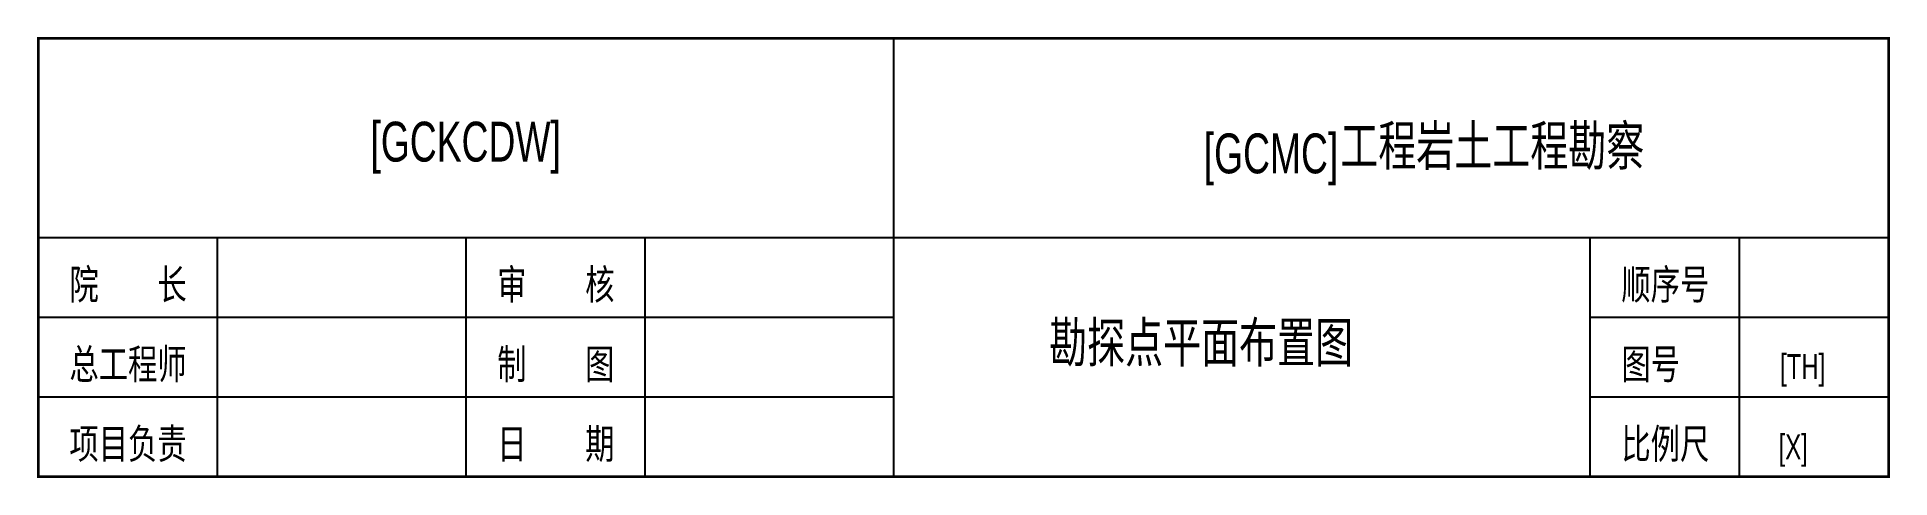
# Model space of a CAD drawing. Extents: x -186 to 0, y 0 to 44.
import ezdxf
from ezdxf.enums import TextEntityAlignment as Align

# ---------------------------------------------------------------- set-up
doc = ezdxf.new("R2010")
doc.units = 0
doc.layers.get('0').update_dxf_attribs({"linetype": 'CONTINUOUS'})
doc.styles.add('LZ_FONTS_FS', font='hxm.ttf', dxfattribs={"width": 0.7})

msp = doc.modelspace()

# ---------------------------------------------------------------- linework, layer by layer
for p, q in [((0, 44), (-186, 44)), ((-186, 44), (-186, 0)), ((-100, 0), (-100, 44)), ((0, 0), (0, 44)), ((-186, 24), (0, 24)), ((-168, 0), (-168, 24)), ((-143, 0), (-143, 24)), ((-125, 0), (-125, 24)), ((-30, 0), (-30, 24)), ((-15, 0), (-15, 24)), ((-186, 16), (-100, 16)), ((-30, 16), (0, 16)), ((-186, 8), (-100, 8)), ((-30, 8), (0, 8)), ((-186, 0), (0, 0))]:
    msp.add_line(p, q)
at = {"color": 30, "linetype": 'CONTINUOUS'}
msp.add_line((-186.02, 42.45), (-186.02, 42.35), dxfattribs=at)
at = {"linetype": 'CONTINUOUS', "const_width": 0.25}
msp.add_lwpolyline([(-186, 0), (0, 0), (0, 44), (-186, 44)], close=True, dxfattribs=at)

# ---------------------------------------------------------------- texts
at = {"style": 'LZ_FONTS_FS', "width": 0.7}
msp.add_text('[GCKCDW]', height=4, dxfattribs=at).set_placement((-143.04, 31.63), align=Align.CENTER)
at = {"style": 'LZ_FONTS_FS'}
for s, height, width, p in [('工程岩土工程勘察', 4, 0.7, (-55.12, 31.23)), ('院\u3000\u3000长', 3, 0.72, (-182.87, 17.8)), ('审\u3000\u3000核', 3, 0.72, (-139.87, 17.8)), ('顺序号', 3, 0.72, (-26.87, 17.8)), ('勘探点平面布置图', 4, 0.7, (-84.39, 11.48)), ('总工程师', 3, 0.72, (-182.87, 9.8)), ('制\u3000\u3000图', 3, 0.72, (-139.87, 9.8)), ('图号', 3, 0.72, (-26.87, 9.8)), ('[TH]', 2.5, 0.72, (-10.92, 9.8)), ('项目负责', 3, 0.72, (-182.87, 1.8)), ('日\u3000\u3000期', 3, 0.72, (-139.87, 1.8)), ('比例尺', 3, 0.72, (-26.87, 1.8)), ('[X]', 2.5, 0.72, (-11.07, 1.74))]:
    msp.add_text(s, height=height, dxfattribs=dict(at, width=width)).set_placement(p)
at = {"style": 'LZ_FONTS_FS', "width": 0.7}
msp.add_text('[GCMC]', height=4, dxfattribs=at).set_placement((-55.33, 30.45), align=Align.RIGHT)

doc.saveas('drawing.dxf')
